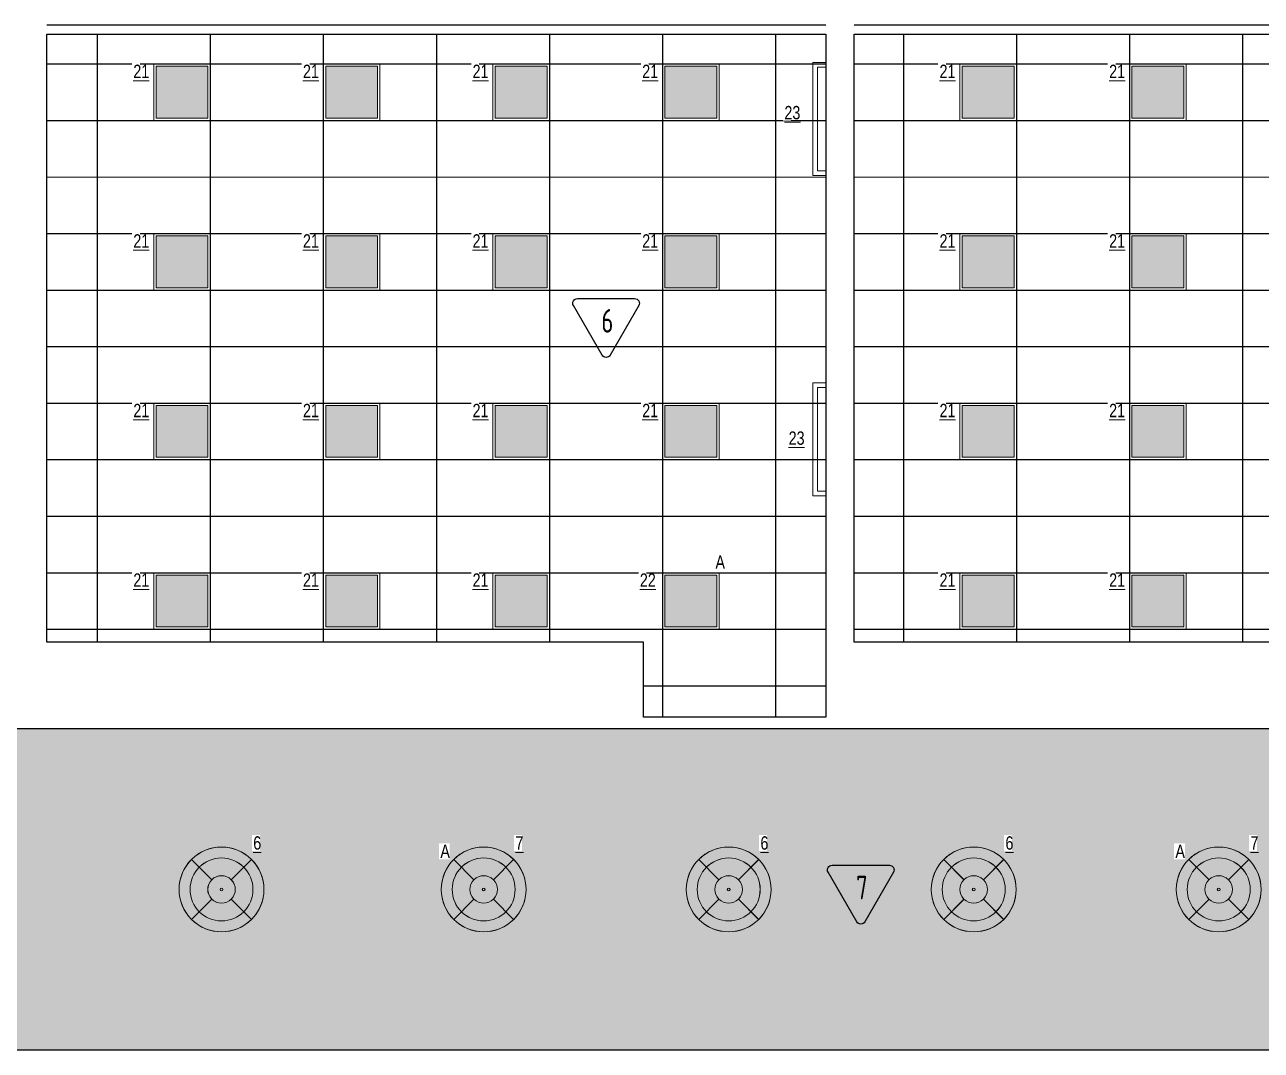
# Model space of a CAD drawing. Header units: millimetres. Extents: x -547274 to 397870, y -45599 to 141350.
# Drawn here: x -51371 to -38249, y 75166 to 86051 of the extents above; entities that cross this region are included whole.
import ezdxf

# ---------------------------------------------------------------- set-up
doc = ezdxf.new("R2010")
doc.units = ezdxf.units.MM
for name, color, linetype, lineweight in [('_ЭОМ_ОБЩ_Освещение_текст тип светильника', 172, 'Continuous', 50), ('_ЭОМ_светильник А', 1, 'Continuous', 35), ('_ЭОМ_светильник Р', 4, 'Continuous', 35), ('АР_Потолки_Штриховка', 252, 'Continuous', 0)]:
    doc.layers.add(name, color=color, linetype=linetype, lineweight=lineweight)
doc.layers.add('X-ref Light', color=250, linetype='Continuous')
doc.layers.add('Штриховка в сечении', color=7, linetype='Continuous')
doc.layers.add('АР_Потолок_Покраска', color=7, linetype='Continuous', lineweight=5, true_color=0x007399)
doc.layers.get('X-ref Light').off()
doc.styles.add('ISOCPEUR', font='isocpeur.ttf', dxfattribs={"height": 800})
doc.styles.add('ГОСТ', font='cad.shx', dxfattribs={"width": 0.8})

# ---------------------------------------------------------------- blocks, each defined once
blk = doc.blocks.new('A$C4757d704')
at = {"true_color": 0xf8f6b0, "transparency": 33554687}
h = blk.add_hatch(color=51, dxfattribs=at)
h.dxf.hatch_style = 1
h.paths.add_polyline_path([(214, 686), (132, 768, 0.198841), (0, 450, 0.198983), (132, 132), (214, 214, -0.198912), (116, 450, -0.198912)])
edge = h.paths.add_edge_path()
edge.add_arc((450, 450), 334, 135, 180)
edge.add_arc((450, 450), 334, 180, 225)
edge.add_line((214, 214), (347, 347))
edge.add_ellipse((450, 450), major_axis=(-146, 0), ratio=1, start_angle=315, end_angle=405, ccw=False)
edge.add_line((347, 553), (214, 686))
edge = h.paths.add_edge_path()
edge.add_line((214, 686), (347, 553))
edge.add_ellipse((450, 450), major_axis=(-146, 0), ratio=1, start_angle=225, end_angle=315, ccw=False)
edge.add_line((553, 553), (686, 686))
edge.add_arc((450, 450), 334, 45, 135)
h.paths.add_polyline_path([(132, 768), (214, 686, -0.414214), (686, 686), (768, 768, 0.414374)])
h.paths.add_polyline_path([(768, 768), (686, 686, -0.198912), (784, 450, -0.198912), (686, 214), (768, 132, 0.198983), (900, 450, 0.198841)])
edge = h.paths.add_edge_path()
edge.add_line((686, 686), (553, 553))
edge.add_ellipse((450, 450), major_axis=(-146, 0), ratio=1, start_angle=495, end_angle=585, ccw=False)
edge.add_line((553, 347), (686, 214))
edge.add_arc((450, 450), 334, 315, 360)
edge.add_arc((450, 450), 334, 0, 45)
edge = h.paths.add_edge_path()
edge.add_ellipse((450, 450), major_axis=(-146, 0), ratio=1, start_angle=405, end_angle=495, ccw=False)
edge.add_line((347, 347), (214, 214))
edge.add_arc((450, 450), 334, 225, 315)
edge.add_line((686, 214), (553, 347))
h.paths.add_polyline_path([(768, 132), (686, 214, -0.414214), (214, 214), (132, 132, 0.414054)])
edge = h.paths.add_edge_path()
edge.add_ellipse((450, 450), major_axis=(-146, 0), ratio=1, start_angle=495, end_angle=585)
edge.add_ellipse((450, 450), major_axis=(-146, 0), ratio=1, start_angle=225, end_angle=315)
edge.add_ellipse((450, 450), major_axis=(-146, 0), ratio=1, start_angle=315, end_angle=405)
edge.add_ellipse((450, 450), major_axis=(-146, 0), ratio=1, start_angle=405, end_angle=495)
edge = h.paths.add_edge_path(flags=0)
edge.add_ellipse((450, 450), major_axis=(-14.6, 0), ratio=1, start_angle=0, end_angle=360)
edge = h.paths.add_edge_path(flags=16)
edge.add_ellipse((450, 450), major_axis=(-14.6, 0), ratio=1, start_angle=0, end_angle=360)
at = {"layer": 'АР_Потолки_Штриховка', "color": 18, "ltscale": 100, "true_color": 0x000000}
for points in [[(132, 768), (347, 553)], [(768, 768), (553, 553)], [(347, 347), (132, 132)], [(553, 347), (768, 132)]]:
    blk.add_lwpolyline(points, dxfattribs=at)
for radius in [450, 334]:
    blk.add_circle((450, 450), radius, dxfattribs=at)
for major_axis in [(-146, 0), (-146, 0), (-14.6, 0)]:
    blk.add_ellipse((450, 450), major_axis=major_axis, ratio=1, start_param=3.926991, end_param=10.210176, dxfattribs=at)
blk = doc.blocks.new('Кососвет')
at = {"color": 0, "linetype": 'ByBlock', "lineweight": -2, "ltscale": 40}
for points in [[(-600, 26), (600, 26), (600, -111)], [(-600, 26), (-600, -111)], [(-600, -111), (-550, -111)], [(-550, -24), (550, -24)], [(-550, -111), (-550, -24)], [(600, -111), (550, -111), (550, -24)]]:
    blk.add_lwpolyline(points, dxfattribs=at)
blk = doc.blocks.new('RVE-SLIM-PRIME-595')
at = {"layer": 'Штриховка в сечении', "lineweight": 9, "ltscale": 1000, "true_color": 0xf8f6b0, "transparency": 33554636}
h = blk.add_hatch(color=51, dxfattribs=at)
h.dxf.hatch_style = 1
h.paths.add_polyline_path([(275, 275), (-275, 275), (-275, -275), (275, -275)])
at = {"color": 0, "linetype": 'ByBlock', "lineweight": -2, "ltscale": 40}
for points in [[(300, -300), (-300, -300), (-300, 300), (300, 300)], [(275, -275), (-275, -275), (-275, 275), (275, 275)]]:
    blk.add_lwpolyline(points, close=True, dxfattribs=at)
blk = doc.blocks.new('светильник школа коридор')
at = {"color": 0, "linetype": 'ByBlock', "lineweight": -2}
for points in [[(-318, 318), (-103, 103)], [(318, 318), (103, 103)], [(-103, -103), (-318, -318)], [(103, -103), (318, -318)]]:
    blk.add_lwpolyline(points, dxfattribs=at)
blk.add_circle((0, 0), 334, dxfattribs=at)
for major_axis in [(-450, 0), (-146, 0), (-146, 0), (-14.6, 0)]:
    blk.add_ellipse((0, 0), major_axis=major_axis, ratio=1, start_param=3.926991, end_param=10.210176, dxfattribs=at)

msp = doc.modelspace()

# ---------------------------------------------------------------- hatches: boundary and pattern name
at = {"layer": 'АР_Потолки_Штриховка', "ltscale": 100, "true_color": 0xf8f6b0}
h = msp.add_hatch(color=51, dxfattribs=at)
h.dxf.hatch_style = 1
h.paths.add_polyline_path([(-49977.4, 85059.6), (-49427.4, 85059.6), (-49427.4, 85609.6), (-49977.4, 85609.6)])
h = msp.add_hatch(color=51, dxfattribs=at)
h.dxf.hatch_style = 1
h.paths.add_polyline_path([(-48177.4, 85059.6), (-47627.4, 85059.6), (-47627.4, 85609.6), (-48177.4, 85609.6)])
h = msp.add_hatch(color=51, dxfattribs=at)
h.dxf.hatch_style = 1
h.paths.add_polyline_path([(-46377.4, 85059.6), (-45827.4, 85059.6), (-45827.4, 85609.6), (-46377.4, 85609.6)])
h = msp.add_hatch(color=51, dxfattribs=at)
h.dxf.hatch_style = 1
h.paths.add_polyline_path([(-44577.4, 85059.6), (-44027.4, 85059.6), (-44027.4, 85609.6), (-44577.4, 85609.6)])
h = msp.add_hatch(color=51, dxfattribs=at)
h.dxf.hatch_style = 1
h.paths.add_polyline_path([(-41422.4, 85059.6), (-40872.4, 85059.6), (-40872.4, 85609.6), (-41422.4, 85609.6)])
h = msp.add_hatch(color=51, dxfattribs=at)
h.dxf.hatch_style = 1
h.paths.add_polyline_path([(-39622.4, 85059.6), (-39072.4, 85059.6), (-39072.4, 85609.6), (-39622.4, 85609.6)])
h = msp.add_hatch(color=51, dxfattribs=at)
h.dxf.hatch_style = 1
h.paths.add_polyline_path([(-49977.4, 83259.6), (-49427.4, 83259.6), (-49427.4, 83809.6), (-49977.4, 83809.6)])
h = msp.add_hatch(color=51, dxfattribs=at)
h.dxf.hatch_style = 1
h.paths.add_polyline_path([(-48177.4, 83259.6), (-47627.4, 83259.6), (-47627.4, 83809.6), (-48177.4, 83809.6)])
h = msp.add_hatch(color=51, dxfattribs=at)
h.dxf.hatch_style = 1
h.paths.add_polyline_path([(-46377.4, 83259.6), (-45827.4, 83259.6), (-45827.4, 83809.6), (-46377.4, 83809.6)])
h = msp.add_hatch(color=51, dxfattribs=at)
h.dxf.hatch_style = 1
h.paths.add_polyline_path([(-44577.4, 83259.6), (-44027.4, 83259.6), (-44027.4, 83809.6), (-44577.4, 83809.6)])
h = msp.add_hatch(color=51, dxfattribs=at)
h.dxf.hatch_style = 1
h.paths.add_polyline_path([(-41422.4, 83259.6), (-40872.4, 83259.6), (-40872.4, 83809.6), (-41422.4, 83809.6)])
h = msp.add_hatch(color=51, dxfattribs=at)
h.dxf.hatch_style = 1
h.paths.add_polyline_path([(-39622.4, 83259.6), (-39072.4, 83259.6), (-39072.4, 83809.6), (-39622.4, 83809.6)])
h = msp.add_hatch(color=51, dxfattribs=at)
h.dxf.hatch_style = 1
h.paths.add_polyline_path([(-49977.4, 81459.6), (-49427.4, 81459.6), (-49427.4, 82009.6), (-49977.4, 82009.6)])
h = msp.add_hatch(color=51, dxfattribs=at)
h.dxf.hatch_style = 1
h.paths.add_polyline_path([(-48177.4, 81459.6), (-47627.4, 81459.6), (-47627.4, 82009.6), (-48177.4, 82009.6)])
h = msp.add_hatch(color=51, dxfattribs=at)
h.dxf.hatch_style = 1
h.paths.add_polyline_path([(-46377.4, 81459.6), (-45827.4, 81459.6), (-45827.4, 82009.6), (-46377.4, 82009.6)])
h = msp.add_hatch(color=51, dxfattribs=at)
h.dxf.hatch_style = 1
h.paths.add_polyline_path([(-44577.4, 81459.6), (-44027.4, 81459.6), (-44027.4, 82009.6), (-44577.4, 82009.6)])
h = msp.add_hatch(color=51, dxfattribs=at)
h.dxf.hatch_style = 1
h.paths.add_polyline_path([(-41422.4, 81459.6), (-40872.4, 81459.6), (-40872.4, 82009.6), (-41422.4, 82009.6)])
h = msp.add_hatch(color=51, dxfattribs=at)
h.dxf.hatch_style = 1
h.paths.add_polyline_path([(-39622.4, 81459.6), (-39072.4, 81459.6), (-39072.4, 82009.6), (-39622.4, 82009.6)])
h = msp.add_hatch(color=51, dxfattribs=at)
h.dxf.hatch_style = 1
h.paths.add_polyline_path([(-49977.4, 79659.6), (-49427.4, 79659.6), (-49427.4, 80209.6), (-49977.4, 80209.6)])
h = msp.add_hatch(color=51, dxfattribs=at)
h.dxf.hatch_style = 1
h.paths.add_polyline_path([(-48177.4, 79659.6), (-47627.4, 79659.6), (-47627.4, 80209.6), (-48177.4, 80209.6)])
h = msp.add_hatch(color=51, dxfattribs=at)
h.dxf.hatch_style = 1
h.paths.add_polyline_path([(-46377.4, 79659.6), (-45827.4, 79659.6), (-45827.4, 80209.6), (-46377.4, 80209.6)])
h = msp.add_hatch(color=51, dxfattribs=at)
h.dxf.hatch_style = 1
h.paths.add_polyline_path([(-44577.4, 79659.6), (-44027.4, 79659.6), (-44027.4, 80209.6), (-44577.4, 80209.6)])
h = msp.add_hatch(color=51, dxfattribs=at)
h.dxf.hatch_style = 1
h.paths.add_polyline_path([(-41422.4, 79659.6), (-40872.4, 79659.6), (-40872.4, 80209.6), (-41422.4, 80209.6)])
h = msp.add_hatch(color=51, dxfattribs=at)
h.dxf.hatch_style = 1
h.paths.add_polyline_path([(-39622.4, 79659.6), (-39072.4, 79659.6), (-39072.4, 80209.6), (-39622.4, 80209.6)])
at = {"layer": 'АР_Потолок_Покраска'}
h = msp.add_hatch(dxfattribs=at)
h.set_pattern_fill('CROSS', color=256, scale=25)
h.paths.add_polyline_path([(-30798.1, 78580.3), (-30798.4, 75165.7), (-54403, 75165.7), (-54403.3, 78580.3)])

# ---------------------------------------------------------------- linework, layer by layer
for points in [[(-51135.7, 86050.8), (-42870.7, 86050.7)], [(-50602.4, 85950.7), (-50602.4, 79498.5)], [(-49402.4, 85950.7), (-49402.4, 79498.5)], [(-48202.4, 85950.7), (-48202.4, 79498.5)], [(-47002.4, 85950.7), (-47002.4, 79498.5)], [(-45802.4, 85950.7), (-45802.4, 79498.5)], [(-44602.4, 85950.7), (-44602.4, 78700.3)], [(-43402.4, 85950.7), (-43402.4, 78700.3)], [(-42570.7, 86050.8), (-34325.7, 86050.7)], [(-42047.4, 85950.7), (-42047.4, 79498.5)], [(-40847.4, 85950.7), (-40847.4, 79498.5)], [(-39647.4, 85950.7), (-39647.4, 79498.5)], [(-38447.4, 85950.7), (-38447.4, 79498.5)], [(-51135.7, 85634.5), (-42870.7, 85634.6)], [(-42570.7, 85634.5), (-34325.7, 85634.6)], [(-51135.7, 85034.5), (-42870.7, 85034.6)], [(-42570.7, 85034.5), (-34325.7, 85034.6)], [(-51135.7, 84434.5), (-42870.7, 84434.6)], [(-42570.7, 84434.5), (-34325.7, 84434.6)], [(-51135.7, 83834.5), (-42870.7, 83834.6)], [(-42570.7, 83834.5), (-34325.7, 83834.6)], [(-51135.7, 83234.5), (-42870.7, 83234.6)], [(-42570.7, 83234.5), (-34325.7, 83234.6)], [(-51135.7, 82634.5), (-42870.7, 82634.6)], [(-42570.7, 82634.5), (-34325.7, 82634.6)], [(-51135.7, 82034.5), (-42870.7, 82034.6)], [(-42570.7, 82034.5), (-34325.7, 82034.6)], [(-51135.7, 81434.5), (-42870.7, 81434.6)], [(-42570.7, 81434.5), (-34325.7, 81434.6)], [(-51135.7, 80834.5), (-42870.7, 80834.6)], [(-42570.8, 80834.5), (-34325.7, 80834.6)], [(-51135.7, 80234.5), (-42870.7, 80234.6)], [(-42570.8, 80234.5), (-34325.7, 80234.6)], [(-51135.7, 79634.5), (-42870.7, 79634.6)], [(-42570.8, 79634.5), (-34325.7, 79634.6)], [(-44804.4, 79034.6), (-42870.7, 79034.6)]]:
    msp.add_lwpolyline(points)
for points in [[(-51135.7, 85950.7), (-42870.7, 85950.7), (-42870.7, 78700.3), (-44804.4, 78700.3), (-44804.4, 79498.5), (-51135.7, 79498.5)], [(-42570.7, 85950.7), (-34325.7, 85950.7), (-34325.7, 78700.3), (-36259.4, 78700.3), (-36259.4, 79498.5), (-42570.8, 79498.5)], [(-30798.1, 78580.3), (-30798.4, 75165.7), (-54403, 75165.7), (-54403.3, 78580.3)]]:
    msp.add_lwpolyline(points, close=True)
for points in [[(-45504.9, 83144.6), (-44898.7, 83144.6, -0.5773495), (-44855.4, 83069.6), (-45158.5, 82544.6, -0.5773541), (-45245.1, 82544.6), (-45548.2, 83069.6, -0.5773491), (-45504.9, 83144.6, -0.0000017)], [(-42802.3, 77129.7), (-42196.1, 77129.7, -0.5773495), (-42152.8, 77054.7), (-42455.9, 76529.7, -0.5773541), (-42542.5, 76529.7), (-42845.6, 77054.7, -0.5773491), (-42802.3, 77129.7, -0.0000017)]]:
    msp.add_lwpolyline(points, format="xyb")
at = {"layer": 'АР_Потолки_Штриховка', "color": 18, "ltscale": 100, "true_color": 0x000000}
for points in [[(-49402.4, 85034.6), (-50002.4, 85034.6), (-50002.4, 85634.6), (-49402.4, 85634.6)], [(-49427.4, 85059.6), (-49977.4, 85059.6), (-49977.4, 85609.6), (-49427.4, 85609.6)], [(-47602.4, 85034.6), (-48202.4, 85034.6), (-48202.4, 85634.6), (-47602.4, 85634.6)], [(-47627.4, 85059.6), (-48177.4, 85059.6), (-48177.4, 85609.6), (-47627.4, 85609.6)], [(-45802.4, 85034.6), (-46402.4, 85034.6), (-46402.4, 85634.6), (-45802.4, 85634.6)], [(-45827.4, 85059.6), (-46377.4, 85059.6), (-46377.4, 85609.6), (-45827.4, 85609.6)], [(-44002.4, 85034.6), (-44602.4, 85034.6), (-44602.4, 85634.6), (-44002.4, 85634.6)], [(-44027.4, 85059.6), (-44577.4, 85059.6), (-44577.4, 85609.6), (-44027.4, 85609.6)], [(-40847.4, 85034.6), (-41447.4, 85034.6), (-41447.4, 85634.6), (-40847.4, 85634.6)], [(-40872.4, 85059.6), (-41422.4, 85059.6), (-41422.4, 85609.6), (-40872.4, 85609.6)], [(-39047.4, 85034.6), (-39647.4, 85034.6), (-39647.4, 85634.6), (-39047.4, 85634.6)], [(-39072.4, 85059.6), (-39622.4, 85059.6), (-39622.4, 85609.6), (-39072.4, 85609.6)], [(-49402.4, 83234.6), (-50002.4, 83234.6), (-50002.4, 83834.6), (-49402.4, 83834.6)], [(-49427.4, 83259.6), (-49977.4, 83259.6), (-49977.4, 83809.6), (-49427.4, 83809.6)], [(-47602.4, 83234.6), (-48202.4, 83234.6), (-48202.4, 83834.6), (-47602.4, 83834.6)], [(-47627.4, 83259.6), (-48177.4, 83259.6), (-48177.4, 83809.6), (-47627.4, 83809.6)], [(-45802.4, 83234.6), (-46402.4, 83234.6), (-46402.4, 83834.6), (-45802.4, 83834.6)], [(-45827.4, 83259.6), (-46377.4, 83259.6), (-46377.4, 83809.6), (-45827.4, 83809.6)], [(-44002.4, 83234.6), (-44602.4, 83234.6), (-44602.4, 83834.6), (-44002.4, 83834.6)], [(-44027.4, 83259.6), (-44577.4, 83259.6), (-44577.4, 83809.6), (-44027.4, 83809.6)], [(-40847.4, 83234.6), (-41447.4, 83234.6), (-41447.4, 83834.6), (-40847.4, 83834.6)], [(-40872.4, 83259.6), (-41422.4, 83259.6), (-41422.4, 83809.6), (-40872.4, 83809.6)], [(-39047.4, 83234.6), (-39647.4, 83234.6), (-39647.4, 83834.6), (-39047.4, 83834.6)], [(-39072.4, 83259.6), (-39622.4, 83259.6), (-39622.4, 83809.6), (-39072.4, 83809.6)], [(-49402.4, 81434.6), (-50002.4, 81434.6), (-50002.4, 82034.6), (-49402.4, 82034.6)], [(-47602.4, 81434.6), (-48202.4, 81434.6), (-48202.4, 82034.6), (-47602.4, 82034.6)], [(-45802.4, 81434.6), (-46402.4, 81434.6), (-46402.4, 82034.6), (-45802.4, 82034.6)], [(-44002.4, 81434.6), (-44602.4, 81434.6), (-44602.4, 82034.6), (-44002.4, 82034.6)], [(-40847.4, 81434.6), (-41447.4, 81434.6), (-41447.4, 82034.6), (-40847.4, 82034.6)], [(-39047.4, 81434.6), (-39647.4, 81434.6), (-39647.4, 82034.6), (-39047.4, 82034.6)], [(-49427.4, 81459.6), (-49977.4, 81459.6), (-49977.4, 82009.6), (-49427.4, 82009.6)], [(-47627.4, 81459.6), (-48177.4, 81459.6), (-48177.4, 82009.6), (-47627.4, 82009.6)], [(-45827.4, 81459.6), (-46377.4, 81459.6), (-46377.4, 82009.6), (-45827.4, 82009.6)], [(-44027.4, 81459.6), (-44577.4, 81459.6), (-44577.4, 82009.6), (-44027.4, 82009.6)], [(-40872.4, 81459.6), (-41422.4, 81459.6), (-41422.4, 82009.6), (-40872.4, 82009.6)], [(-39072.4, 81459.6), (-39622.4, 81459.6), (-39622.4, 82009.6), (-39072.4, 82009.6)], [(-49402.4, 79634.6), (-50002.4, 79634.6), (-50002.4, 80234.6), (-49402.4, 80234.6)], [(-49427.4, 79659.6), (-49977.4, 79659.6), (-49977.4, 80209.6), (-49427.4, 80209.6)], [(-47602.4, 79634.6), (-48202.4, 79634.6), (-48202.4, 80234.6), (-47602.4, 80234.6)], [(-47627.4, 79659.6), (-48177.4, 79659.6), (-48177.4, 80209.6), (-47627.4, 80209.6)], [(-45802.4, 79634.6), (-46402.4, 79634.6), (-46402.4, 80234.6), (-45802.4, 80234.6)], [(-45827.4, 79659.6), (-46377.4, 79659.6), (-46377.4, 80209.6), (-45827.4, 80209.6)], [(-44002.4, 79634.6), (-44602.4, 79634.6), (-44602.4, 80234.6), (-44002.4, 80234.6)], [(-44027.4, 79659.6), (-44577.4, 79659.6), (-44577.4, 80209.6), (-44027.4, 80209.6)], [(-40847.4, 79634.6), (-41447.4, 79634.6), (-41447.4, 80234.6), (-40847.4, 80234.6)], [(-40872.4, 79659.6), (-41422.4, 79659.6), (-41422.4, 80209.6), (-40872.4, 80209.6)], [(-39047.4, 79634.6), (-39647.4, 79634.6), (-39647.4, 80234.6), (-39047.4, 80234.6)], [(-39072.4, 79659.6), (-39622.4, 79659.6), (-39622.4, 80209.6), (-39072.4, 80209.6)]]:
    msp.add_lwpolyline(points, close=True, dxfattribs=at)
at = {"layer": 'АР_Потолки_Штриховка', "color": 18, "lineweight": 18, "ltscale": 100, "true_color": 0x000000}
for points in [[(-49402.4, 85034.6), (-50002.4, 85034.6), (-50002.4, 85634.6), (-49402.4, 85634.6)], [(-49427.4, 85059.6), (-49977.4, 85059.6), (-49977.4, 85609.6), (-49427.4, 85609.6)], [(-47602.4, 85034.6), (-48202.4, 85034.6), (-48202.4, 85634.6), (-47602.4, 85634.6)], [(-47627.4, 85059.6), (-48177.4, 85059.6), (-48177.4, 85609.6), (-47627.4, 85609.6)], [(-45802.4, 85034.6), (-46402.4, 85034.6), (-46402.4, 85634.6), (-45802.4, 85634.6)], [(-45827.4, 85059.6), (-46377.4, 85059.6), (-46377.4, 85609.6), (-45827.4, 85609.6)], [(-44002.4, 85034.6), (-44602.4, 85034.6), (-44602.4, 85634.6), (-44002.4, 85634.6)], [(-44027.4, 85059.6), (-44577.4, 85059.6), (-44577.4, 85609.6), (-44027.4, 85609.6)], [(-40847.4, 85034.6), (-41447.4, 85034.6), (-41447.4, 85634.6), (-40847.4, 85634.6)], [(-40872.4, 85059.6), (-41422.4, 85059.6), (-41422.4, 85609.6), (-40872.4, 85609.6)], [(-39047.4, 85034.6), (-39647.4, 85034.6), (-39647.4, 85634.6), (-39047.4, 85634.6)], [(-39072.4, 85059.6), (-39622.4, 85059.6), (-39622.4, 85609.6), (-39072.4, 85609.6)], [(-49402.4, 83234.6), (-50002.4, 83234.6), (-50002.4, 83834.6), (-49402.4, 83834.6)], [(-49427.4, 83259.6), (-49977.4, 83259.6), (-49977.4, 83809.6), (-49427.4, 83809.6)], [(-47602.4, 83234.6), (-48202.4, 83234.6), (-48202.4, 83834.6), (-47602.4, 83834.6)], [(-47627.4, 83259.6), (-48177.4, 83259.6), (-48177.4, 83809.6), (-47627.4, 83809.6)], [(-45802.4, 83234.6), (-46402.4, 83234.6), (-46402.4, 83834.6), (-45802.4, 83834.6)], [(-45827.4, 83259.6), (-46377.4, 83259.6), (-46377.4, 83809.6), (-45827.4, 83809.6)], [(-44002.4, 83234.6), (-44602.4, 83234.6), (-44602.4, 83834.6), (-44002.4, 83834.6)], [(-44027.4, 83259.6), (-44577.4, 83259.6), (-44577.4, 83809.6), (-44027.4, 83809.6)], [(-40847.4, 83234.6), (-41447.4, 83234.6), (-41447.4, 83834.6), (-40847.4, 83834.6)], [(-40872.4, 83259.6), (-41422.4, 83259.6), (-41422.4, 83809.6), (-40872.4, 83809.6)], [(-39047.4, 83234.6), (-39647.4, 83234.6), (-39647.4, 83834.6), (-39047.4, 83834.6)], [(-39072.4, 83259.6), (-39622.4, 83259.6), (-39622.4, 83809.6), (-39072.4, 83809.6)], [(-49402.4, 81434.6), (-50002.4, 81434.6), (-50002.4, 82034.6), (-49402.4, 82034.6)], [(-47602.4, 81434.6), (-48202.4, 81434.6), (-48202.4, 82034.6), (-47602.4, 82034.6)], [(-45802.4, 81434.6), (-46402.4, 81434.6), (-46402.4, 82034.6), (-45802.4, 82034.6)], [(-44002.4, 81434.6), (-44602.4, 81434.6), (-44602.4, 82034.6), (-44002.4, 82034.6)], [(-40847.4, 81434.6), (-41447.4, 81434.6), (-41447.4, 82034.6), (-40847.4, 82034.6)], [(-39047.4, 81434.6), (-39647.4, 81434.6), (-39647.4, 82034.6), (-39047.4, 82034.6)], [(-49427.4, 81459.6), (-49977.4, 81459.6), (-49977.4, 82009.6), (-49427.4, 82009.6)], [(-47627.4, 81459.6), (-48177.4, 81459.6), (-48177.4, 82009.6), (-47627.4, 82009.6)], [(-45827.4, 81459.6), (-46377.4, 81459.6), (-46377.4, 82009.6), (-45827.4, 82009.6)], [(-44027.4, 81459.6), (-44577.4, 81459.6), (-44577.4, 82009.6), (-44027.4, 82009.6)], [(-40872.4, 81459.6), (-41422.4, 81459.6), (-41422.4, 82009.6), (-40872.4, 82009.6)], [(-39072.4, 81459.6), (-39622.4, 81459.6), (-39622.4, 82009.6), (-39072.4, 82009.6)], [(-49402.4, 79634.6), (-50002.4, 79634.6), (-50002.4, 80234.6), (-49402.4, 80234.6)], [(-49427.4, 79659.6), (-49977.4, 79659.6), (-49977.4, 80209.6), (-49427.4, 80209.6)], [(-47602.4, 79634.6), (-48202.4, 79634.6), (-48202.4, 80234.6), (-47602.4, 80234.6)], [(-47627.4, 79659.6), (-48177.4, 79659.6), (-48177.4, 80209.6), (-47627.4, 80209.6)], [(-45802.4, 79634.6), (-46402.4, 79634.6), (-46402.4, 80234.6), (-45802.4, 80234.6)], [(-45827.4, 79659.6), (-46377.4, 79659.6), (-46377.4, 80209.6), (-45827.4, 80209.6)], [(-44002.4, 79634.6), (-44602.4, 79634.6), (-44602.4, 80234.6), (-44002.4, 80234.6)], [(-44027.4, 79659.6), (-44577.4, 79659.6), (-44577.4, 80209.6), (-44027.4, 80209.6)], [(-40847.4, 79634.6), (-41447.4, 79634.6), (-41447.4, 80234.6), (-40847.4, 80234.6)], [(-40872.4, 79659.6), (-41422.4, 79659.6), (-41422.4, 80209.6), (-40872.4, 80209.6)], [(-39047.4, 79634.6), (-39647.4, 79634.6), (-39647.4, 80234.6), (-39047.4, 80234.6)], [(-39072.4, 79659.6), (-39622.4, 79659.6), (-39622.4, 80209.6), (-39072.4, 80209.6)]]:
    msp.add_lwpolyline(points, close=True, dxfattribs=at)

# ---------------------------------------------------------------- block references
at = {"layer": '_ЭОМ_светильник А', "color": 18, "lineweight": 18, "ltscale": 100, "true_color": 0x000000}
msp.add_blockref('RVE-SLIM-PRIME-595', (-44302.4, 79934.6), dxfattribs=at)
at = {"layer": '_ЭОМ_светильник Р', "color": 18, "lineweight": 18, "ltscale": 100, "true_color": 0x000000}
for name, p in [('RVE-SLIM-PRIME-595', (-49702.4, 85334.6)), ('RVE-SLIM-PRIME-595', (-47902.4, 85334.6)), ('RVE-SLIM-PRIME-595', (-46102.4, 85334.6)), ('RVE-SLIM-PRIME-595', (-44302.4, 85334.6)), ('RVE-SLIM-PRIME-595', (-41147.4, 85334.6)), ('RVE-SLIM-PRIME-595', (-39347.4, 85334.6)), ('RVE-SLIM-PRIME-595', (-49702.4, 83534.6)), ('RVE-SLIM-PRIME-595', (-47902.4, 83534.6)), ('RVE-SLIM-PRIME-595', (-46102.4, 83534.6)), ('RVE-SLIM-PRIME-595', (-44302.4, 83534.6)), ('RVE-SLIM-PRIME-595', (-41147.4, 83534.6)), ('RVE-SLIM-PRIME-595', (-39347.4, 83534.6)), ('RVE-SLIM-PRIME-595', (-49702.4, 81734.6)), ('RVE-SLIM-PRIME-595', (-47902.4, 81734.6)), ('RVE-SLIM-PRIME-595', (-44302.4, 81734.6)), ('RVE-SLIM-PRIME-595', (-41147.4, 81734.6)), ('RVE-SLIM-PRIME-595', (-39347.4, 81734.6)), ('RVE-SLIM-PRIME-595', (-49702.4, 79934.6)), ('RVE-SLIM-PRIME-595', (-47902.4, 79934.6)), ('RVE-SLIM-PRIME-595', (-46102.4, 79934.6)), ('RVE-SLIM-PRIME-595', (-41147.4, 79934.6)), ('RVE-SLIM-PRIME-595', (-39347.4, 79934.6)), ('светильник школа коридор', (-49282.7, 76873)), ('светильник школа коридор', (-43900.7, 76873)), ('светильник школа коридор', (-41300.7, 76873))]:
    msp.add_blockref(name, p, dxfattribs=at)
at = {"layer": '_ЭОМ_светильник Р', "color": 18, "lineweight": 18, "ltscale": 100, "true_color": 0x000000, "rotation": 89.99999999999999}
for p in [(-42981.9, 85050.7), (-42981.9, 81650.7)]:
    msp.add_blockref('Кососвет', p, dxfattribs=at)
at = {"layer": 'X-ref Light', "linetype": 'ByBlock', "ltscale": 40}
for p in [(-49732.9, 76422.8), (-46950.9, 76422.8), (-44350.9, 76422.8), (-41750.9, 76422.8), (-39150.9, 76422.8)]:
    msp.add_blockref('A$C4757d704', p, dxfattribs=at)
at = {"layer": 'X-ref Light', "color": 18, "linetype": 'ByBlock', "lineweight": 18, "ltscale": 40, "true_color": 0x000000}
for p in [(-49732.9, 76422.8), (-46950.9, 76422.8), (-44350.9, 76422.8), (-41750.9, 76422.8), (-39150.9, 76422.8)]:
    msp.add_blockref('A$C4757d704', p, dxfattribs=at)

# ---------------------------------------------------------------- texts
at = {"char_height": 250, "width": 294.334, "attachment_point": 1, "style": 'ISOCPEUR'}
for s, insert in [('{\\W0.7;6}', (-45251.2, 83032.5)), ('{\\W0.7;7}', (-42548.6, 77017.6))]:
    msp.add_mtext(s, dxfattribs=dict(at, insert=insert))

# ---------------------------------------------------------------- next in the draw order: texts
at = {"layer": '_ЭОМ_ОБЩ_Освещение_текст тип светильника', "color": 18, "lineweight": 18, "ltscale": 40, "true_color": 0x000000, "char_height": 142.19, "width": 55.872, "attachment_point": 1, "style": 'ГОСТ', "bg_fill": 3, "box_fill_scale": 1.1, "bg_fill_color": 256, "bg_fill_transparency": 0}
for s, insert in [('{\\L21}', (-50218.8, 85627)), ('{\\L21}', (-48418.8, 85627)), ('{\\L21}', (-46618.8, 85627)), ('{\\L21}', (-44818.8, 85627)), ('{\\L21}', (-41663.8, 85627)), ('{\\L21}', (-39863.8, 85627)), ('{\\L23}', (-43309.5, 85188.9)), ('{\\L21}', (-50218.8, 83827)), ('{\\L21}', (-48418.8, 83827)), ('{\\L21}', (-46618.8, 83827)), ('{\\L21}', (-44818.8, 83827)), ('{\\L21}', (-41663.8, 83827)), ('{\\L21}', (-39863.8, 83827)), ('{\\L21}', (-50218.8, 82027)), ('{\\L21}', (-48418.8, 82027)), ('{\\L21}', (-46618.8, 82027)), ('{\\L21}', (-44818.8, 82027)), ('{\\L21}', (-41663.8, 82027)), ('{\\L21}', (-39863.8, 82027)), ('{\\L23}', (-43264.7, 81734.2)), ('{\\L21}', (-50218.8, 80227)), ('{\\L21}', (-48418.8, 80227)), ('{\\L21}', (-46618.8, 80227)), ('{\\L22}', (-44843.6, 80227)), ('{\\L21}', (-41663.8, 80227)), ('{\\L21}', (-39863.8, 80227)), ('{\\L6}', (-48946, 77437.2)), ('{\\L6}', (-43564, 77437.2)), ('{\\L6}', (-40964, 77437.2))]:
    msp.add_mtext(s, dxfattribs=dict(at, insert=insert))
at = {"layer": '_ЭОМ_светильник А', "color": 18, "lineweight": 18, "ltscale": 100, "true_color": 0x000000, "char_height": 142.2, "width": 86.044, "attachment_point": 1, "style": 'ГОСТ', "bg_fill": 3, "box_fill_scale": 1.1, "bg_fill_color": 256, "bg_fill_transparency": 0}
for insert in [(-44041.4, 80418), (-46960.5, 77347.9, 0), (-39160.5, 77347.9, 0)]:
    msp.add_mtext('А', dxfattribs=dict(at, insert=insert))

# ---------------------------------------------------------------- next in the draw order: block references
at = {"layer": '_ЭОМ_светильник А', "color": 18, "lineweight": 18, "ltscale": 100, "true_color": 0x000000}
for p in [(-46500.7, 76873), (-38700.7, 76873)]:
    msp.add_blockref('светильник школа коридор', p, dxfattribs=at)
at = {"layer": '_ЭОМ_светильник Р', "color": 18, "lineweight": 18, "ltscale": 100, "true_color": 0x000000}
msp.add_blockref('RVE-SLIM-PRIME-595', (-46102.4, 81734.6), dxfattribs=at)

# ---------------------------------------------------------------- next in the draw order: texts
at = {"layer": '_ЭОМ_ОБЩ_Освещение_текст тип светильника', "color": 18, "lineweight": 18, "ltscale": 40, "true_color": 0x000000, "char_height": 142.19, "width": 55.872, "attachment_point": 1, "style": 'ГОСТ', "bg_fill": 3, "box_fill_scale": 1.1, "bg_fill_color": 256, "bg_fill_transparency": 0}
for s, insert in [('{\\L21}', (-46618.8, 82027)), ('{\\L7}', (-46164, 77437.2)), ('{\\L7}', (-38364, 77437.2))]:
    msp.add_mtext(s, dxfattribs=dict(at, insert=insert))

doc.saveas('drawing.dxf')
